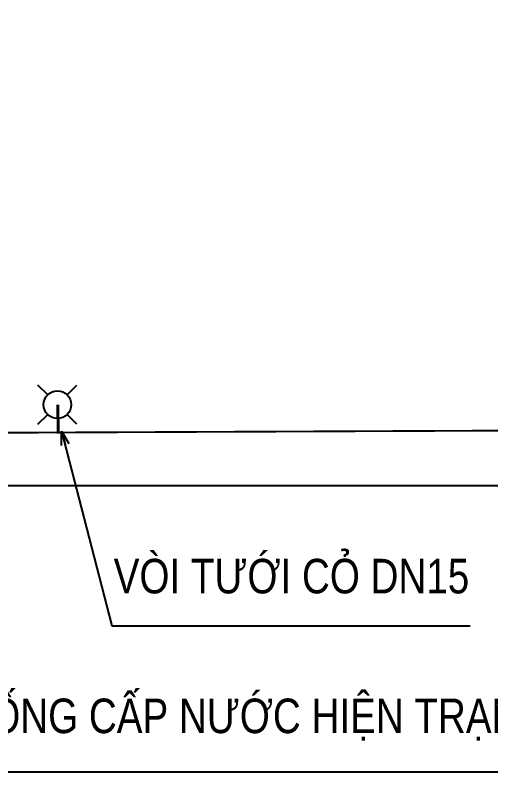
# Model space of a CAD drawing. Header units: millimetres. Extents: x -294625 to 2136527, y -251383 to 128331.
# Drawn here: x 1073157 to 1083488, y -91220 to -74790 of the extents above; entities that cross this region are included whole.
import ezdxf
from ezdxf.lldxf.tags import DXFTag

# ---------------------------------------------------------------- set-up
doc = ezdxf.new("R2010")
doc.units = ezdxf.units.MM
doc.linetypes.add('CONTINOUS', pattern=[0])
for name, color, linetype, lineweight in [('00-N-4-NUOC LANH', 4, 'NU-NUOC LANH', 40), ('00-N-TEXT', 7, 'CONTINOUS', 9), ('1CN', 4, 'Continuous', 40), ('N3-NOTE', 11, 'Continuous', 13)]:
    doc.layers.add(name, color=color, linetype=linetype, lineweight=lineweight)
doc.layers.add('1FITTING', color=3, linetype='Continuous')
doc.styles.add('P-ARIAL', font='arial.ttf', dxfattribs={"height": 3})
doc.styles.add('P-VNTIMEH', font='vntimeh.shx', dxfattribs={"width": 0.75, "height": 300})
doc.styles.add('TXT', font='txt.shx')
tags = doc.linetypes.add('NU-NUOC LANH', pattern='A,0.6,-0.4,["CW",TXT,S=0.2,R=0,X=-0.25,Y=-0.1],-0.25', length=1.25).pattern_tags.tags
tags[6] = DXFTag(74, 10)
doc.dimstyles.new('N-NOTE', dxfattribs={"dimtxt": 200, "dimasz": 30, "dimexe": 50, "dimexo": 50, "dimgap": 100, "dimtad": 1, "dimdec": 0, "dimdsep": 46, "dimtxsty": 'P-VNTIMEH', "dimblk": 'OPEN30', "dimcen": 0, "dimse1": 1, "dimse2": 1, "dimclrd": 256, "dimclre": 7, "dimclrt": 256, "dimadec": 0, "dimazin": 0, "dimtfac": 1, "dimtdec": 0, "dimtix": 1, "dimtmove": 2, "dimatfit": 3, "dimldrblk": 'OPEN30', "dimfxl": 1, "dimtolj": 1, "dimtzin": 0, "dimarcsym": 0})

# ---------------------------------------------------------------- blocks, each defined once
blk = doc.blocks.new('_Open30')
at = {"color": 0, "linetype": 'ByBlock', "lineweight": -2}
for p, q in [((-1, 0.268), (0, 0)), ((0, 0), (-1, -0.268)), ((0, 0), (-1, 0))]:
    blk.add_line(p, q, dxfattribs=at)
blk = doc.blocks.new('FDGFDG')
at = {"layer": '1FITTING'}
for p, q in [((-98.2, 106.1), (-204.3, 212.1)), ((113.9, 106.1), (220, 212.1)), ((-204.3, -212.1), (-98.2, -106.1)), ((220, -212.1), (113.9, -106.1))]:
    blk.add_line(p, q, dxfattribs=at)
blk.add_circle((7.8, 0), 150, dxfattribs=at)

msp = doc.modelspace()

# ---------------------------------------------------------------- linework, layer by layer
at = {"layer": '00-N-4-NUOC LANH', "ltscale": 1500}
msp.add_line((1074086.2, -83251.6), (1074088.8, -83872.5), dxfattribs=at)
msp.add_lwpolyline([(1010083.4, -74810.2, 40, 40, 0), (1010083.4, -76263.4, 40, 40, 0), (1028515.6, -84043.5, 40, 40, 0), (1101203.2, -83737.9, 40, 40, 0)], format="xyseb", dxfattribs=at)
at = {"layer": '00-N-4-NUOC LANH', "ltscale": 1500, "const_width": 40}
msp.add_lwpolyline([(1063377.7, -85005.1), (1063377.7, -85005.1), (1085042.4, -85005.1), (1085042.4, -84285.8)], dxfattribs=at)

# ---------------------------------------------------------------- block references
at = {"layer": '1CN', "linetype": 'Continuous', "xscale": 2, "yscale": 2, "zscale": 2}
msp.add_blockref('FDGFDG', (1074060.4, -83247.4), dxfattribs=at)

# ---------------------------------------------------------------- texts
at = {"layer": '00-N-TEXT', "color": 2, "char_height": 750, "attachment_point": 3, "line_spacing_factor": 0.8, "style": 'P-ARIAL'}
for s, width, insert in [('{\\W0.8;VÒI TƯỚI CỎ DN15}', 7891.871, (1083018.8, -86594.9)), ('{\\W0.8;KẾT NỐI HỆ THỐNG ỐNG CẤP NƯỚC HIỆN TRẠNG}', 22517.507, (1084761.2, -89629.4))]:
    msp.add_mtext_dynamic_manual_height_columns(s, width=width, gutter_width=5, heights=[0], dxfattribs=dict(at, insert=insert))

# ---------------------------------------------------------------- leaders
at = {"layer": 'N3-NOTE'}
for points in [[(1074166.9, -83821.8), (1075256.4, -88046.3), (1083037.6, -88046.3)], [(1063560.8, -85005.1), (1063571.8, -91220.2), (1084716.7, -91220.2)]]:
    msp.add_leader(points, dimstyle='N-NOTE', override={"dimasz": 300, "dimgap": 100, "dimtad": 0}, dxfattribs=at)

doc.saveas('drawing.dxf')
